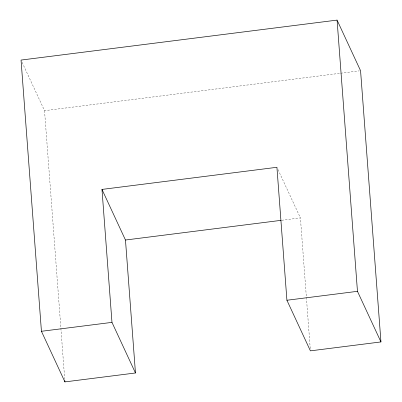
<?xml version="1.0" encoding="UTF-8"?>
<svg xmlns="http://www.w3.org/2000/svg" width="402" height="402" viewBox="0 0 402 402"><rect width="100%" height="100%" fill="white"/><g stroke="black" fill="none" stroke-linecap="round" stroke-linejoin="round"><path stroke-width="0.3" stroke-dasharray="2.01 1.51" d="M22.105 62.34L44.537 110.671L340.037 73.3M340.66 73.224L359.323 70.863M281.742 220.261L300.415 217.899L310.269 348.981M277.983 169.569L300.415 217.899M44.537 110.671L64.737 379.403"/><path stroke-width="0.6" d="M337.077 20.1L21.05 60.069L41.436 331.293L64.923 381.9L135.464 372.981L125.474 240.024L101.982 189.417L276.928 167.292L286.917 300.249L310.409 350.856L380.95 341.931L360.564 70.707L337.077 20.1L357.463 291.329L380.95 341.931M125.474 240.024L281.119 220.341M41.436 331.293L111.977 322.374L135.464 372.981M286.917 300.249L357.463 291.329M101.982 189.417L111.977 322.374M64.833 380.654L64.923 381.9"/></g></svg>
